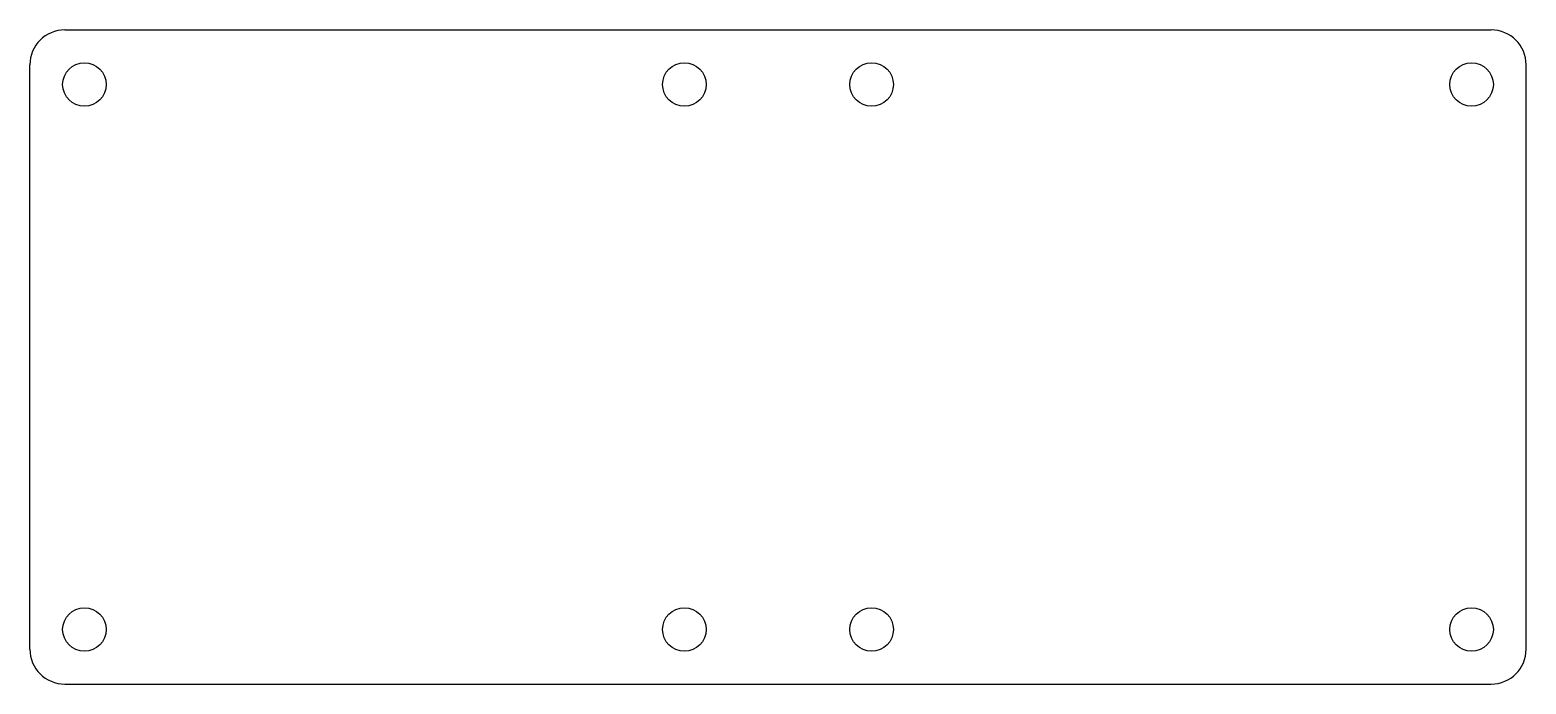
# Model space of a CAD drawing. Header units: metres. Extents: x -171 to 171, y -75 to 75.
import ezdxf

# ---------------------------------------------------------------- set-up
doc = ezdxf.new("R2010")
doc.units = ezdxf.units.M

msp = doc.modelspace()

# ---------------------------------------------------------------- linework, layer by layer
for p, q in [((-163.45, 74.93, 1.59), (163.45, 74.93, 1.59)), ((-171.45, -66.93, 1.59), (-171.45, 66.93, 1.59)), ((171.45, -66.93, 1.59), (171.45, 66.93, 1.59)), ((-163.45, -74.93, 1.59), (163.45, -74.93, 1.59))]:
    msp.add_line(p, q)
for centre in [(-158.95, 62.43, 1.59), (-21.45, 62.43, 1.59), (21.45, 62.43, 1.59), (158.95, 62.43, 1.59), (-158.95, -62.43, 1.59), (-21.45, -62.43, 1.59), (21.45, -62.43, 1.59), (158.95, -62.43, 1.59)]:
    msp.add_circle(centre, 5)
for centre, start, end in [((-163.45, 66.93, 1.59), 90, 180), ((163.45, 66.93, 1.59), 0, 90), ((-163.45, -66.93, 1.59), 180, 270), ((163.45, -66.93, 1.59), -90, 0)]:
    msp.add_arc(centre, 8, start, end)

doc.saveas('drawing.dxf')
